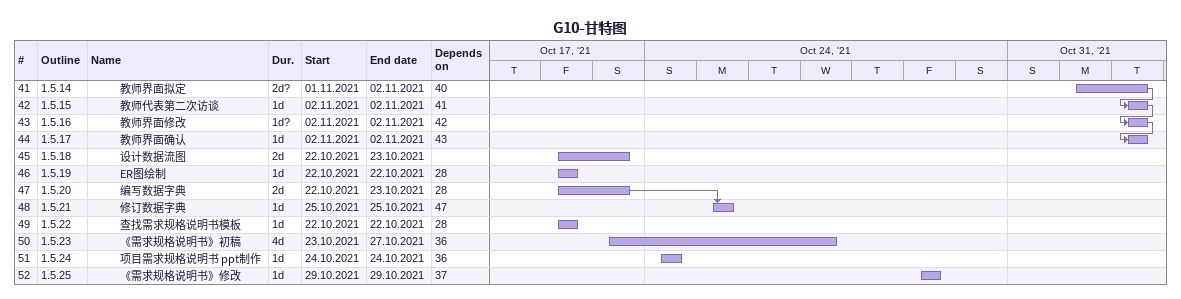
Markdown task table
G10-甘特图

| ID | WBS | Task | Duration | Start | Finish | Predecessors |
|---|---|---|---|---|---|---|
| 41 | 1.5.14 | 教师界面拟定 | 2d? | 2021-11-01 | 2021-11-02 | 40 |
| 42 | 1.5.15 | 教师代表第二次访谈 | 1d | 2021-11-02 | 2021-11-02 | 41 |
| 43 | 1.5.16 | 教师界面修改 | 1d? | 2021-11-02 | 2021-11-02 | 42 |
| 44 | 1.5.17 | 教师界面确认 | 1d | 2021-11-02 | 2021-11-02 | 43 |
| 45 | 1.5.18 | 设计数据流图 | 2d | 2021-10-22 | 2021-10-23 |  |
| 46 | 1.5.19 | ER图绘制 | 1d | 2021-10-22 | 2021-10-22 | 28 |
| 47 | 1.5.20 | 编写数据字典 | 2d | 2021-10-22 | 2021-10-23 | 28 |
| 48 | 1.5.21 | 修订数据字典 | 1d | 2021-10-25 | 2021-10-25 | 47 |
| 49 | 1.5.22 | 查找需求规格说明书模板 | 1d | 2021-10-22 | 2021-10-22 | 28 |
| 50 | 1.5.23 | 《需求规格说明书》初稿 | 4d | 2021-10-23 | 2021-10-27 | 36 |
| 51 | 1.5.24 | 项目需求规格说明书 ppt制作 | 1d | 2021-10-24 | 2021-10-24 | 36 |
| 52 | 1.5.25 | 《需求规格说明书》修改 | 1d | 2021-10-29 | 2021-10-29 | 37 |
